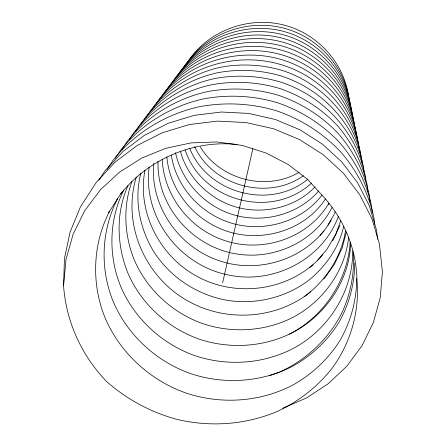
<?xml version="1.0" encoding="UTF-8"?>
<svg xmlns="http://www.w3.org/2000/svg" width="446" height="446" viewBox="0 0 446 446"><rect width="100%" height="100%" fill="white"/><g stroke="black" fill="none" stroke-linecap="round" stroke-linejoin="round"><path stroke-width="0.67" d="M63.577 285.747L66.014 259.349L73.177 234.038L84.801 210.59L100.473 189.712L119.645 172.044L141.661 158.113L165.761 148.317L191.122 142.898L216.884 141.956L242.184 145.413L266.206 153.056L288.188 164.507L307.467 179.281L323.512 196.781A133.934 127.952 12.7 0 1 356.962 280.222C359.721 310.884 350.957 341.842 333.134 366.88C318.455 386.175 299.099 401.3 277.133 411.48C245.556 424.899 210.083 427.274 176.789 419.335C150.826 412.305 126.881 399.36 106.683 381.609A160.738 153.58 12.7 0 1 63.577 285.747L64.425 258.647L70.089 232.065L80.475 206.799L96.325 182.308L115.118 162.093L137.374 145.379L162.416 132.713L189.455 124.529L217.615 121.1L245.969 122.538L273.599 128.782L299.589 139.598L323.105 154.6L343.398 173.243L359.838 194.88L371.953 218.763L379.423 244.096L382.423 271.759L380.248 297.599L373.391 322.425L362.135 345.494L346.888 366.138L328.167 383.777L306.553 397.938L282.714 408.235M149.142 167.161C142.447 218.456 181.31 267.572 231.875 275.628C275.505 283.517 323.021 258.529 338.386 216.366M153.775 163.281C149.678 205.528 178.545 246.861 218.306 260.369C259.405 275.132 309.323 258.334 331.239 220.09M158.051 161.368C156.485 206.113 192.533 247.017 236.335 253.88C273.738 260.336 314.664 241.832 331.997 207.585M348.594 237.567C345.176 270.538 323.802 300.091 295.146 316.192C266.914 331.428 232.717 333.837 202.423 323.512C172.123 312.663 146.812 289.281 134.135 259.639C124.278 234.914 122.784 206.654 131.971 181.522M350.668 243.009C349.569 279.82 326.5 313.8 294.655 331.49C265.364 347.2 229.935 349.625 198.548 338.91C167.155 327.654 140.914 303.453 127.74 272.751C116.718 245.144 115.648 212.987 128.03 185.659M352.764 250.78C352.976 290.881 329.103 328.886 294.131 347.958C263.692 364.181 226.936 366.612 194.384 355.473C161.82 343.777 134.569 318.706 120.86 286.862C108.211 255.954 108.746 219.878 123.86 189.924M354.748 262.984C354.631 284.024 349.09 304.657 338.614 322.91C327.42 340.744 311.877 355.384 293.557 365.742C261.88 382.506 223.702 384.931 189.885 373.347C156.061 361.171 127.723 335.158 113.435 302.087C99.742 269.083 101.125 230.604 117.554 198.821L116.701 200.148M356.728 278.427C356.599 300.275 350.812 321.705 339.885 340.632C328.206 359.136 312.005 374.294 292.944 384.998C259.923 402.342 220.196 404.762 185.023 392.686C149.834 379.992 120.32 352.964 105.401 318.572C91.112 284.275 92.5 244.263 109.582 211.214L108.657 212.658L121.83 192.204M345.488 231.022C341.313 257.169 325.619 280.969 304.384 296.551M136.337 176.956C121.607 224.695 145.535 278.081 189.015 301.591C226.997 322.525 276.838 319.185 310.75 291.745M140.852 173.26C133.861 199.83 139.721 228.692 153.92 251.918C170.277 277.239 197.188 294.945 226.83 300.253C256.249 305.058 287.319 297.404 310.672 278.744C326.528 265.13 339.166 247.056 343.632 226.423M144.983 170.233C136.833 211.928 159.635 256.082 196.625 276.13C237.2 298.853 292.464 290.418 322.826 254.66M222.654 282.753L252.865 148.685M346.319 232.294L342.177 247.931L334.411 264.344L323.824 279.09M334.439 213.673L335.141 211.733M340.677 220.826L335.838 234.105L326.89 249.409L317.457 260.442M332.722 240.779L339.969 225.341M328.267 204.491L328.958 203.304M327.894 225.152L334.205 214.32M98.861 180.217L105.044 170.79L123.085 151.378L144.448 135.322L168.465 123.163L194.389 115.308L221.378 112.018L248.561 113.401L275.043 119.394L299.957 129.786L322.503 144.192L341.959 162.11L357.737 182.91L369.372 205.879L376.547 230.248L377.617 239.19M107.023 169.413L113.078 160.181C134.592 133.164 165.276 114.366 198.927 106.823C224.689 101.905 251.237 103.249 276.369 110.753C300.788 119.088 322.91 133.075 340.638 151.857C357.012 170.628 368.591 193.118 373.899 217.481L374.752 224.377M115.291 158.302L120.498 150.38C141.209 124.373 170.723 106.254 203.12 98.984C227.895 94.251 253.428 95.55 277.596 102.775C301.095 110.803 322.369 124.295 339.417 142.38C355.183 160.493 366.333 182.18 371.446 205.673L372.343 213.116M121.758 149.873L127.372 141.298C147.336 116.228 175.774 98.739 207.005 91.725C230.866 87.16 255.458 88.414 278.733 95.383C301.379 103.132 321.867 116.15 338.28 133.594C353.494 151.088 364.231 172.039 369.171 194.712L370.052 202.038M129.346 139.581L133.767 132.852C153.034 108.657 180.468 91.759 210.612 84.98C233.626 80.575 257.342 81.785 279.787 88.52C301.635 96.007 321.399 108.584 337.226 125.432C351.922 142.352 362.286 162.606 367.052 184.521L367.917 191.752M135.729 131.057L139.721 124.986C158.336 101.604 184.845 85.258 213.974 78.702C236.196 74.443 259.098 75.614 280.768 82.12C322.893 95.923 356.153 131.308 365.079 175.01L365.787 180.808M140.964 124.233L145.285 117.638C163.292 95.015 188.926 79.187 217.107 72.843C238.593 68.723 260.737 69.849 281.688 76.154C322.374 89.445 354.67 123.921 363.234 166.124L363.93 171.861M146.199 117.309L150.492 110.759C167.936 88.849 192.75 73.506 220.045 67.357C240.834 63.365 262.27 64.458 282.547 70.563C321.806 83.285 353.349 117.114 361.505 157.795L362.191 163.492M151.857 109.666L155.381 104.308C185.118 66.142 237.417 50.615 283.349 65.328C321.432 77.676 351.972 110.524 359.877 149.979L360.63 156.334M156.089 104.169L159.969 98.243C188.546 61.331 239.825 46.049 284.108 60.4C321.075 72.403 350.679 104.331 358.355 142.625L359.008 148.105M160.9 97.702L164.295 92.528C192.036 56.687 241.821 41.818 284.821 55.767C320.735 67.441 349.463 98.494 356.912 135.696L357.564 141.176M164.981 92.316L168.376 87.137C195.192 52.372 243.85 37.787 285.49 51.396C320.418 62.758 348.315 92.98 355.557 129.156L356.203 134.642M169.575 86.078L172.228 82.047C198.303 48.229 245.623 34.019 286.126 47.265C320.117 58.331 347.228 87.773 354.269 122.968L354.921 128.481M172.58 82.27L175.88 77.225C201.252 44.316 247.307 30.456 286.728 43.362C319.827 54.144 346.196 82.839 353.054 117.108L353.611 121.791M176.387 77.164L179.337 72.659C204.045 40.603 248.896 27.078 287.296 39.661C319.553 50.175 345.221 78.161 351.9 111.556L352.39 115.586M179.27 73.451L182.62 68.322C206.699 37.079 250.407 23.872 287.837 36.143C319.291 46.412 344.295 73.718 350.807 106.282L351.348 110.864M182.849 68.623L185.742 64.202C209.219 33.729 251.845 20.828 288.35 32.809C319.041 42.827 343.414 69.498 349.764 101.264L350.383 106.577M184.666 66.493L185.413 65.333M186.155 64.179L188.708 60.282C211.616 30.54 253.211 17.935 288.835 29.631C318.801 39.421 342.573 65.478 348.772 96.492L349.235 100.339M186.868 63.733L191.54 56.547C213.902 27.507 254.515 15.175 289.298 26.609C318.572 36.176 341.775 61.648 347.83 91.943L348.293 95.834M121.725 192.41L120.855 193.765C148.239 159.255 193.302 139.832 237.194 144.459M322.057 195.025C300.704 223.072 260.932 233.559 227.956 222.024C199.011 211.9 175.875 185.765 171.342 155.214M325.457 198.905C304.596 230.766 261.2 243.321 225.743 230.816C194.317 219.895 169.692 190.436 166.876 156.986M328.73 203.482C307.93 238.671 261.495 253.696 223.407 240.11C189.305 228.408 163.838 195.515 162.21 159.339M320.083 235.482L324.036 230.833M311.531 183.105C271.458 219.917 202.055 201.347 185.073 149.862M315.004 186.924C294.126 208.745 260.325 215.446 232.043 205.773C207.646 197.104 187.264 176.744 180.491 151.534M318.739 190.894C297.326 215.652 260.737 224.332 230.052 213.684C202.986 204.268 181.667 180.647 175.451 152.621M309.468 267.784L313.125 264.785M303.419 175.707C268.052 201.096 212.798 186.127 194.651 146.667M307.812 179.208C270.042 210.373 207.652 193.508 189.678 148.256M289.354 334.154C323.155 317.067 346.698 281.95 350.054 244.246L350.032 242.156M279.547 372.154C306.458 359.771 329.092 338.692 342.277 312.061C350.528 293.529 354.821 273.292 353.143 252.988M299.143 172.29C266.134 191.741 220.034 179.621 200.299 146.935M269.284 375.71L278.906 372.371"/></g></svg>
